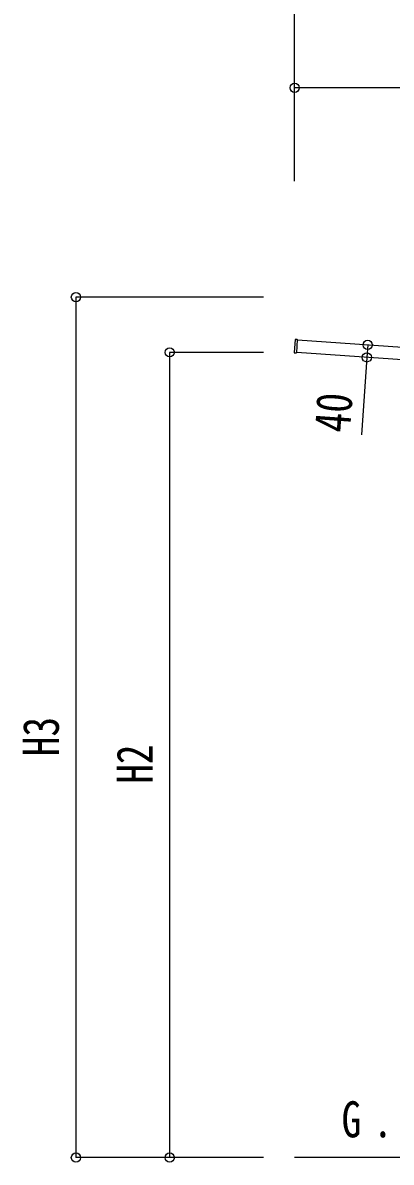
# Model space of a CAD drawing. Units: millimetres, scale not verified. Extents: x -14718 to 14718, y -10395 to 10395.
# Drawn here: x -5752 to -4573, y -7174 to -3521 of the extents above; entities that cross this region are included whole.
import ezdxf
from ezdxf.enums import TextEntityAlignment as Align

# ---------------------------------------------------------------- set-up
doc = ezdxf.new("R2010")
doc.units = ezdxf.units.MM
doc.header["$LTSCALE"] = 40
for name, color, linetype in [('0-2_USER1', 3, 'Continuous'), ('0-4_YKK_13', 4, 'Continuous'), ('0-5_YKK_A1', 4, 'Continuous'), ('0-6_YKK_D', 6, 'Continuous')]:
    doc.layers.add(name, color=color, linetype=linetype)
doc.styles.add('ＭＳ ゴシック', font='')
doc.styles.get('ＭＳ ゴシック').set_extended_font_data('MS Gothic')

msp = doc.modelspace()

# ---------------------------------------------------------------- linework, layer by layer
at = {"layer": '0-4_YKK_13'}
for p, q in [((-4880.89, -4536.94), (-4883.82, -4578.84)), ((-4874.48, -4536.89), (-4880.36, -4536.47)), ((-4875.67, -4579.8), (-4872.69, -4537.12)), ((-4874.25, -4537.01), (-4872.69, -4537.12)), ((-4883.36, -4579.37), (-4877.47, -4579.78)), ((-4875.67, -4579.8), (-4877.24, -4579.69)), ((-4876.87, -4579.71), (-4876.87, -4579.71))]:
    msp.add_line(p, q, dxfattribs=at)
for centre, major_axis, ratio, start_param, end_param in [((-4880.39, -4536.97), (-0.329, 0.379), 0.99628, 5.4996506, 7.06672), ((-4874.5, -4537.19), (-0.021, -0.3), 0.998135, 2.2547257, 3.1415927), ((-4883.32, -4578.87), (-0.379, -0.329), 0.99628, 5.4996506, 7.06672), ((-4877.45, -4579.48), (-0.021, -0.3), 0.998135, 0, 0.8868669)]:
    msp.add_ellipse(centre, major_axis=major_axis, ratio=ratio, start_param=start_param, end_param=end_param, dxfattribs=at)
at = {"layer": '0-5_YKK_A1'}
for p, q in [((319.39, -4901.57), (-4872.78, -4538.49)), ((316.6, -4941.47), (-4875.57, -4578.4)), ((2017.78, -7159.55), (-4882.22, -7159.55))]:
    msp.add_line(p, q, dxfattribs=at)
at = {"layer": '0-6_YKK_D'}
for p, q in [((-4882.22, -4029.55), (-4882.22, -3128.55)), ((-4882.22, -4029.55), (-4882.22, -3428.55)), ((-4882.22, -4029.55), (-4882.22, -3728.55)), ((326.03, -3729.55), (-4882.22, -3729.55)), ((-4982.22, -4400.86), (-5583.22, -4400.86)), ((-5582.22, -4400.86), (-5582.22, -7159.55)), ((-4982.22, -4577.96), (-5283.22, -4577.96)), ((-5282.22, -7159.55), (-5282.22, -4577.96)), ((-4982.22, -7159.55), (-5583.22, -7159.55)), ((-4982.22, -7159.55), (-5283.22, -7159.55))]:
    msp.add_line(p, q, dxfattribs=at)
msp.add_lwpolyline([(-4648.4, -4554.18), (-4651.19, -4594.09), (-4668.56, -4842.45)], dxfattribs=at)
for centre in [(-4882.22, -3729.55), (-5582.22, -4400.86), (-5282.22, -4577.96), (-4648.4, -4554.18), (-4651.19, -4594.09), (-5582.22, -7159.55), (-5282.22, -7159.55)]:
    msp.add_circle(centre, 14.88, dxfattribs=at)

# ---------------------------------------------------------------- texts
at = {"layer": '0-2_USER1', "style": 'ＭＳ ゴシック', "width": 0.8}
for s, p in [('G', (-4731.98, -7129.24)), ('.', (-4631.18, -7129.24))]:
    msp.add_text(s, height=115.5, dxfattribs=at).set_placement(p, align=Align.BOTTOM_LEFT)
at = {"layer": '0-6_YKK_D', "style": 'ＭＳ ゴシック', "width": 0.8}
for s, rotation, p in [('40', 86, (-4670.72, -4839.96)), ('H3', 90, (-5602.22, -5872.61)), ('H2', 90, (-5302.22, -5961.16))]:
    msp.add_text(s, height=115.5, rotation=rotation, dxfattribs=at).set_placement(p, align=Align.BOTTOM_LEFT)

doc.saveas('drawing.dxf')
